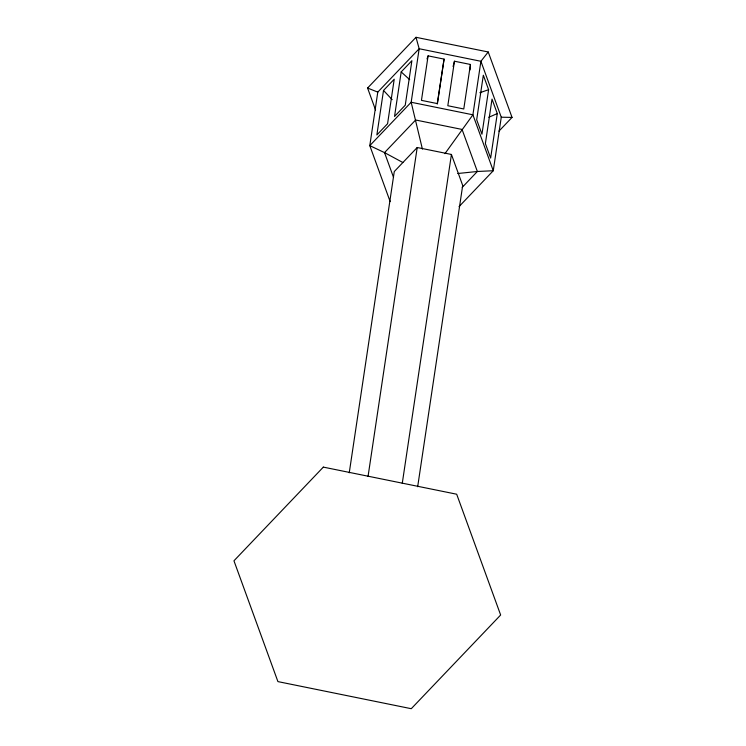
<?xml version="1.0" encoding="UTF-8"?>
<svg xmlns="http://www.w3.org/2000/svg" width="746" height="746" viewBox="0 0 746 746"><rect width="100%" height="100%" fill="white"/><g stroke="black" fill="none" stroke-linecap="round" stroke-linejoin="round"><path stroke-width="1.12" d="M470.017 69.956L470.437 64.464L454.463 61.219L453.074 66.506M459.042 206.605L493.265 170.731L501.265 117.206L480.909 61.284L419.168 48.732L377.784 92.112L369.792 145.638L390.139 201.56M383.519 90.443L376.87 134.951L387.575 123.733L394.224 79.225L383.519 90.443L392.182 99.666M401.189 71.924L394.541 116.432L405.246 105.214L411.895 60.706L401.189 71.924L409.675 79.663M349.249 472.815L394.28 171.543L417.21 147.512L451.423 154.459L462.697 185.456L417.676 486.718M428.101 55.857L421.453 100.365L437.426 103.61L444.075 59.102L428.101 55.857L426.992 58.981M368.058 476.377L417.21 147.512M437.203 104.011L444.075 59.102M454.463 61.219L447.814 105.727L463.779 108.972L470.437 64.464M402.271 483.333L451.423 154.459M488.602 89.688L481.953 134.196L476.685 119.733L483.333 75.225L488.602 89.688L479.855 92.728M497.293 113.569L490.644 158.077L485.376 143.605L492.024 99.106L497.293 113.569L488.798 117.271M444.942 153.657L472.908 114.809L480.909 61.284L488.229 51.978L415.998 37.3L367.582 88.047L375.555 109.97M498.953 131.137L512.045 117.411L488.229 51.978M462.212 187.377L477.365 171.487L493.265 170.731L472.908 114.809L411.167 102.258L369.792 145.638L384.526 152.613L402.84 162.497M457.755 173.51L477.365 171.487L462.063 129.44L415.643 120.003L384.526 152.613L393.552 177.417M501.265 117.206L512.045 117.411M367.582 88.047L377.784 92.112M415.998 37.3L419.168 48.732L411.167 102.258L422.404 149.079M323.335 467.117L233.955 560.805L277.922 681.602L411.27 708.7L500.65 615.012L456.683 494.216L323.335 467.117"/></g></svg>
